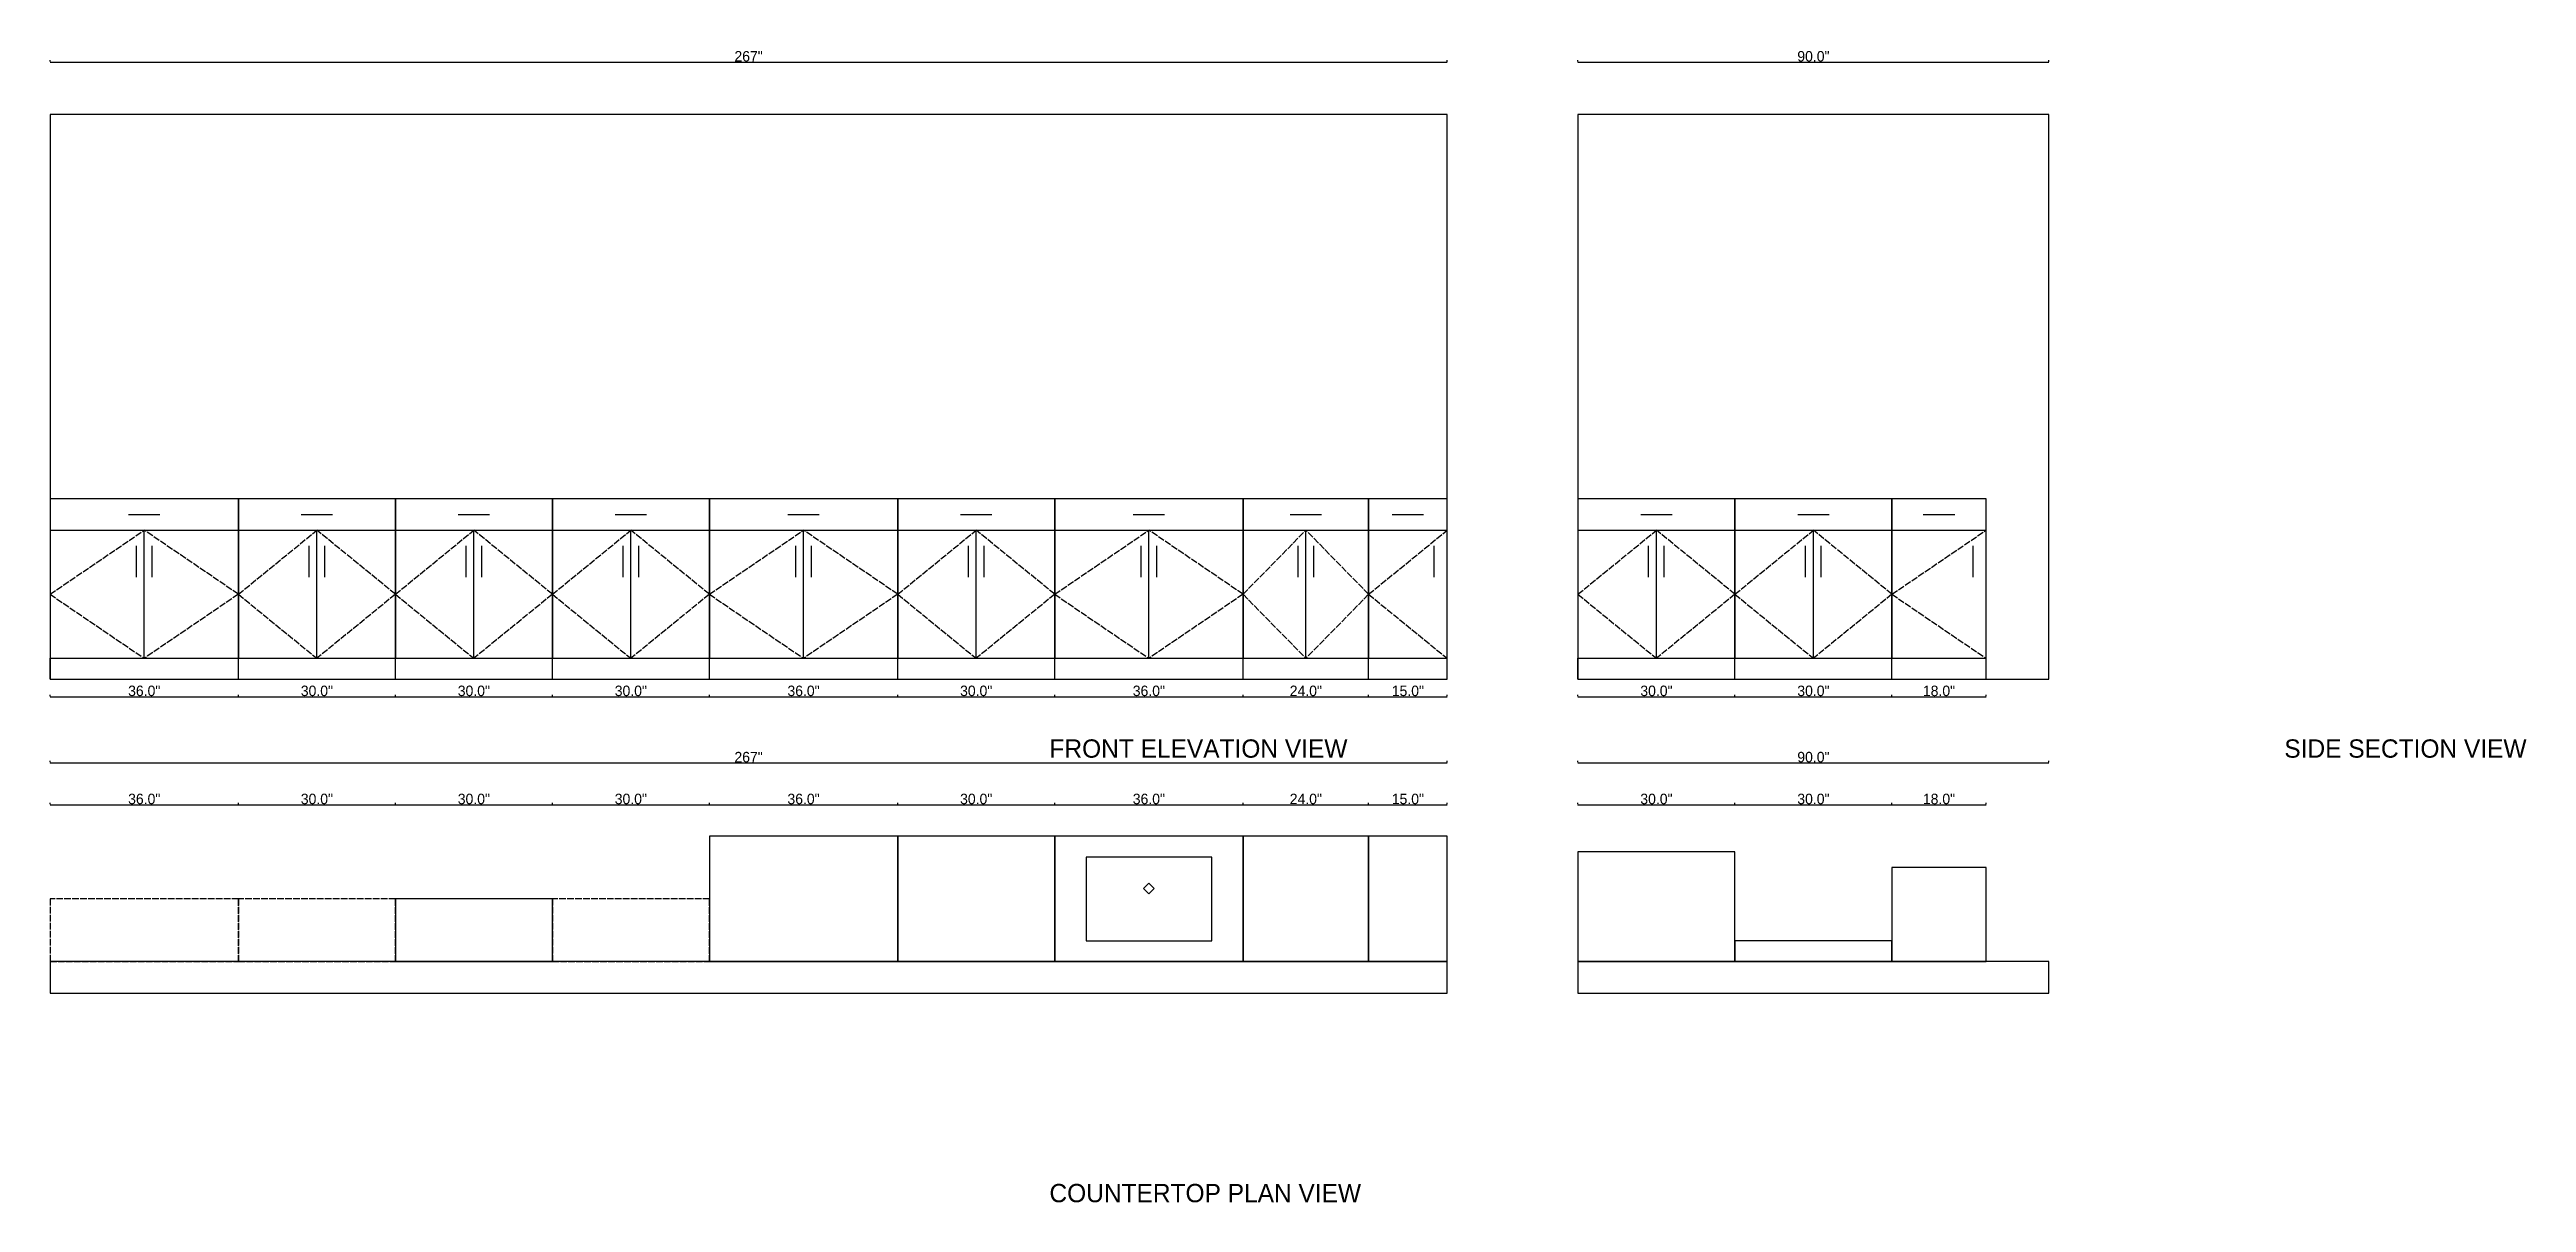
# Model space of a CAD drawing. Header units: metres. Extents: x 0 to 473, y -40 to 180.
import ezdxf

# ---------------------------------------------------------------- set-up
doc = ezdxf.new("R2010")
doc.units = ezdxf.units.M
doc.linetypes.add('DASHED', pattern=[1.524, 1.27, -0.254])
for name, color, linetype in [('APPLIANCES', 7, 'Continuous'), ('CABINETS_BASE', 4, 'Continuous'), ('CABINETS_UPPER', 2, 'Continuous'), ('DIMENSIONS', 8, 'Continuous'), ('HANDLES', 7, 'Continuous'), ('SWING', 8, 'Continuous'), ('TEXT', 7, 'Continuous'), ('WALLS', 7, 'Continuous')]:
    doc.layers.add(name, color=color, linetype=linetype)
doc.styles.add('OpenSansCondensed-Light', font='OpenSansCondensed-Light.ttf')
doc.dimstyles.new('EZDXF', dxfattribs={"dimtxt": 0.25, "dimasz": 0.175, "dimexe": 0.375, "dimexo": 0.125, "dimgap": 0.1, "dimtad": 1, "dimlfac": 100, "dimzin": 12, "dimdsep": 46, "dimtxsty": 'OpenSansCondensed-Light', "dimblk": 'ARCHTICK', "dimcen": 2.5, "dimazin": 3, "dimtfac": 0.5, "dimtmove": 2, "dimatfit": 3})

# ---------------------------------------------------------------- blocks, each defined once
blk = doc.blocks.new('_ARCHTICK')
at = {"color": 0, "linetype": 'BYBLOCK', "const_width": 0.15}
blk.add_lwpolyline([(-0.5, -0.5), (0.5, 0.5)], dxfattribs=at)

msp = doc.modelspace()

# ---------------------------------------------------------------- linework, layer by layer
at = {"layer": 'APPLIANCES', "linetype": 'CONTINUOUS'}
for p, q in [((222, 26), (198, 26)), ((198, 26), (198, 10)), ((222, 10), (222, 26)), ((209, 20), (210, 21)), ((210, 19), (209, 20)), ((210, 21), (211, 20)), ((211, 20), (210, 19)), ((198, 10), (222, 10))]:
    msp.add_line(p, q, dxfattribs=at)
at = {"layer": 'CABINETS_BASE', "linetype": 'CONTINUOUS'}
for p, q in [((36, 94.5), (0, 94.5)), ((0, 94.5), (0, 64)), ((36, 64), (36, 94.5)), ((66, 94.5), (36, 94.5)), ((36, 94.5), (36, 64)), ((66, 64), (66, 94.5)), ((96, 94.5), (66, 94.5)), ((66, 94.5), (66, 64)), ((96, 64), (96, 94.5)), ((126, 94.5), (96, 94.5)), ((96, 94.5), (96, 64)), ((126, 64), (126, 94.5)), ((162, 94.5), (126, 94.5)), ((126, 94.5), (126, 64)), ((162, 64), (162, 94.5)), ((192, 94.5), (162, 94.5)), ((162, 94.5), (162, 64)), ((192, 64), (192, 94.5)), ((228, 94.5), (192, 94.5)), ((192, 94.5), (192, 64)), ((228, 64), (228, 94.5)), ((252, 94.5), (228, 94.5)), ((228, 94.5), (228, 64)), ((252, 64), (252, 94.5)), ((267, 94.5), (252, 94.5)), ((252, 94.5), (252, 64)), ((267, 64), (267, 94.5)), ((322, 94.5), (292, 94.5)), ((292, 94.5), (292, 64)), ((322, 64), (322, 94.5)), ((352, 94.5), (322, 94.5)), ((322, 94.5), (322, 64)), ((352, 64), (352, 94.5)), ((370, 94.5), (352, 94.5)), ((352, 94.5), (352, 64)), ((370, 64), (370, 94.5)), ((0, 88.5), (36, 88.5)), ((18, 64), (18, 88.5)), ((36, 88.5), (66, 88.5)), ((51, 64), (51, 88.5)), ((66, 88.5), (96, 88.5)), ((81, 64), (81, 88.5)), ((96, 88.5), (126, 88.5)), ((111, 64), (111, 88.5)), ((126, 88.5), (162, 88.5)), ((144, 64), (144, 88.5)), ((162, 88.5), (192, 88.5)), ((177, 64), (177, 88.5)), ((192, 88.5), (228, 88.5)), ((210, 64), (210, 88.5)), ((228, 88.5), (252, 88.5)), ((240, 64), (240, 88.5)), ((252, 88.5), (267, 88.5)), ((292, 88.5), (322, 88.5)), ((307, 64), (307, 88.5)), ((322, 88.5), (352, 88.5)), ((337, 64), (337, 88.5)), ((352, 88.5), (370, 88.5)), ((0, 60), (0, 64)), ((0, 64), (36, 64)), ((36, 60), (36, 64)), ((36, 60), (36, 64)), ((36, 64), (66, 64)), ((66, 60), (66, 64)), ((66, 60), (66, 64)), ((66, 64), (96, 64)), ((96, 60), (96, 64)), ((96, 60), (96, 64)), ((96, 64), (126, 64)), ((126, 60), (126, 64)), ((126, 60), (126, 64)), ((126, 64), (162, 64)), ((162, 60), (162, 64)), ((162, 60), (162, 64)), ((162, 64), (192, 64)), ((192, 60), (192, 64)), ((192, 60), (192, 64)), ((192, 64), (228, 64)), ((228, 60), (228, 64)), ((228, 60), (228, 64)), ((228, 64), (252, 64)), ((252, 60), (252, 64)), ((252, 60), (252, 64)), ((252, 64), (267, 64)), ((267, 60), (267, 64)), ((292, 60), (292, 64)), ((292, 64), (322, 64)), ((322, 60), (322, 64)), ((322, 60), (322, 64)), ((322, 64), (352, 64)), ((352, 60), (352, 64)), ((352, 60), (352, 64)), ((352, 64), (370, 64)), ((370, 60), (370, 64)), ((162, 30), (126, 30)), ((126, 30), (126, 6)), ((162, 6), (162, 30)), ((192, 30), (162, 30)), ((162, 30), (162, 6)), ((192, 6), (192, 30)), ((228, 30), (192, 30)), ((192, 30), (192, 6)), ((228, 6), (228, 30)), ((252, 30), (228, 30)), ((228, 30), (228, 6)), ((252, 6), (252, 30)), ((267, 30), (252, 30)), ((252, 30), (252, 6)), ((267, 6), (267, 30)), ((322, 27), (292, 27)), ((292, 27), (292, 6)), ((322, 6), (322, 27)), ((370, 24), (352, 24)), ((352, 24), (352, 6)), ((370, 6), (370, 24)), ((96, 18), (66, 18)), ((66, 18), (66, 6)), ((96, 6), (96, 18)), ((352, 10), (322, 10)), ((322, 10), (322, 6)), ((352, 6), (352, 10)), ((66, 6), (96, 6)), ((126, 6), (162, 6)), ((162, 6), (192, 6)), ((192, 6), (228, 6)), ((228, 6), (252, 6)), ((252, 6), (267, 6)), ((292, 6), (322, 6)), ((322, 6), (352, 6)), ((352, 6), (370, 6))]:
    msp.add_line(p, q, dxfattribs=at)
at = {"layer": 'CABINETS_UPPER', "linetype": 'DASHED'}
for p, q in [((36, 18), (0, 18)), ((0, 18), (0, 6)), ((36, 6), (36, 18)), ((66, 18), (36, 18)), ((36, 18), (36, 6)), ((66, 6), (66, 18)), ((126, 18), (96, 18)), ((96, 18), (96, 6)), ((126, 6), (126, 18)), ((0, 6), (36, 6)), ((36, 6), (66, 6)), ((96, 6), (126, 6))]:
    msp.add_line(p, q, dxfattribs=at)
at = {"layer": 'HANDLES', "linetype": 'CONTINUOUS'}
for p, q in [((15, 91.5), (21, 91.5)), ((48, 91.5), (54, 91.5)), ((78, 91.5), (84, 91.5)), ((108, 91.5), (114, 91.5)), ((141, 91.5), (147, 91.5)), ((174, 91.5), (180, 91.5)), ((207, 91.5), (213, 91.5)), ((237, 91.5), (243, 91.5)), ((256.5, 91.5), (262.5, 91.5)), ((304, 91.5), (310, 91.5)), ((334, 91.5), (340, 91.5)), ((358, 91.5), (364, 91.5)), ((16.5, 79.5), (16.5, 85.5)), ((19.5, 79.5), (19.5, 85.5)), ((49.5, 79.5), (49.5, 85.5)), ((52.5, 79.5), (52.5, 85.5)), ((79.5, 79.5), (79.5, 85.5)), ((82.5, 79.5), (82.5, 85.5)), ((109.5, 79.5), (109.5, 85.5)), ((112.5, 79.5), (112.5, 85.5)), ((142.5, 79.5), (142.5, 85.5)), ((145.5, 79.5), (145.5, 85.5)), ((175.5, 79.5), (175.5, 85.5)), ((178.5, 79.5), (178.5, 85.5)), ((208.5, 79.5), (208.5, 85.5)), ((211.5, 79.5), (211.5, 85.5)), ((238.5, 79.5), (238.5, 85.5)), ((241.5, 79.5), (241.5, 85.5)), ((264.5, 79.5), (264.5, 85.5)), ((305.5, 79.5), (305.5, 85.5)), ((308.5, 79.5), (308.5, 85.5)), ((335.5, 79.5), (335.5, 85.5)), ((338.5, 79.5), (338.5, 85.5)), ((367.5, 79.5), (367.5, 85.5))]:
    msp.add_line(p, q, dxfattribs=at)
at = {"layer": 'SWING', "linetype": 'DASHED'}
for p, q in [((0, 76.25), (18, 88.5)), ((36, 76.25), (18, 88.5)), ((36, 76.25), (51, 88.5)), ((66, 76.25), (51, 88.5)), ((66, 76.25), (81, 88.5)), ((96, 76.25), (81, 88.5)), ((96, 76.25), (111, 88.5)), ((126, 76.25), (111, 88.5)), ((126, 76.25), (144, 88.5)), ((162, 76.25), (144, 88.5)), ((162, 76.25), (177, 88.5)), ((192, 76.25), (177, 88.5)), ((192, 76.25), (210, 88.5)), ((228, 76.25), (210, 88.5)), ((228, 76.25), (240, 88.5)), ((252, 76.25), (240, 88.5)), ((252, 76.25), (267, 88.5)), ((292, 76.25), (307, 88.5)), ((322, 76.25), (307, 88.5)), ((322, 76.25), (337, 88.5)), ((352, 76.25), (337, 88.5)), ((352, 76.25), (370, 88.5)), ((0, 76.25), (18, 64)), ((36, 76.25), (18, 64)), ((36, 76.25), (51, 64)), ((66, 76.25), (51, 64)), ((66, 76.25), (81, 64)), ((96, 76.25), (81, 64)), ((96, 76.25), (111, 64)), ((126, 76.25), (111, 64)), ((126, 76.25), (144, 64)), ((162, 76.25), (144, 64)), ((162, 76.25), (177, 64)), ((192, 76.25), (177, 64)), ((192, 76.25), (210, 64)), ((228, 76.25), (210, 64)), ((228, 76.25), (240, 64)), ((252, 76.25), (240, 64)), ((252, 76.25), (267, 64)), ((292, 76.25), (307, 64)), ((322, 76.25), (307, 64)), ((322, 76.25), (337, 64)), ((352, 76.25), (337, 64)), ((352, 76.25), (370, 64))]:
    msp.add_line(p, q, dxfattribs=at)
at = {"layer": 'WALLS', "linetype": 'CONTINUOUS'}
for p, q in [((267, 168), (0, 168)), ((0, 168), (0, 60)), ((267, 60), (267, 168)), ((382, 168), (292, 168)), ((292, 168), (292, 60)), ((382, 60), (382, 168)), ((0, 60), (267, 60)), ((292, 60), (382, 60)), ((267, 6), (0, 6)), ((0, 6), (0, 0)), ((267, 0), (267, 6)), ((382, 6), (292, 6)), ((292, 6), (292, 0)), ((382, 0), (382, 6)), ((0, 0), (267, 0)), ((292, 0), (382, 0))]:
    msp.add_line(p, q, dxfattribs=at)

# ---------------------------------------------------------------- texts
at = {"layer": 'TEXT'}
for s, p in [('FRONT ELEVATION VIEW', (191, 45)), ('SIDE SECTION VIEW', (427, 45)), ('COUNTERTOP PLAN VIEW', (191, -40))]:
    msp.add_text(s, height=3.5, dxfattribs=at).set_placement(p)

# ---------------------------------------------------------------- dimensions: what is measured, and where the dimension line sits
at = {"layer": 'DIMENSIONS'}
for base, p1, p2, text in [((0, 178), (0, 178), (267, 178), '267"'), ((292, 178), (292, 178), (382, 178), '90.0"'), ((0, 56.66667), (0, 56.66667), (36, 56.66667), '36.0"'), ((36, 56.66667), (36, 56.66667), (66, 56.66667), '30.0"'), ((66, 56.66667), (66, 56.66667), (96, 56.66667), '30.0"'), ((96, 56.66667), (96, 56.66667), (126, 56.66667), '30.0"'), ((126, 56.66667), (126, 56.66667), (162, 56.66667), '36.0"'), ((162, 56.66667), (162, 56.66667), (192, 56.66667), '30.0"'), ((192, 56.66667), (192, 56.66667), (228, 56.66667), '36.0"'), ((228, 56.66667), (228, 56.66667), (252, 56.66667), '24.0"'), ((252, 56.66667), (252, 56.66667), (267, 56.66667), '15.0"'), ((292, 56.66667), (292, 56.66667), (322, 56.66667), '30.0"'), ((322, 56.66667), (322, 56.66667), (352, 56.66667), '30.0"'), ((352, 56.66667), (352, 56.66667), (370, 56.66667), '18.0"'), ((0, 44), (0, 44), (267, 44), '267"'), ((292, 44), (292, 44), (382, 44), '90.0"'), ((0, 36), (0, 36), (36, 36), '36.0"'), ((36, 36), (36, 36), (66, 36), '30.0"'), ((66, 36), (66, 36), (96, 36), '30.0"'), ((96, 36), (96, 36), (126, 36), '30.0"'), ((126, 36), (126, 36), (162, 36), '36.0"'), ((162, 36), (162, 36), (192, 36), '30.0"'), ((192, 36), (192, 36), (228, 36), '36.0"'), ((228, 36), (228, 36), (252, 36), '24.0"'), ((252, 36), (252, 36), (267, 36), '15.0"'), ((292, 36), (292, 36), (322, 36), '30.0"'), ((322, 36), (322, 36), (352, 36), '30.0"'), ((352, 36), (352, 36), (370, 36), '18.0"')]:
    msp.add_linear_dim(base=base, p1=p1, p2=p2, text=text, dimstyle='EZDXF', override={"dimtxt": 2, "dimtxsty": 'Standard'}, dxfattribs=at).render()

doc.saveas('drawing.dxf')
